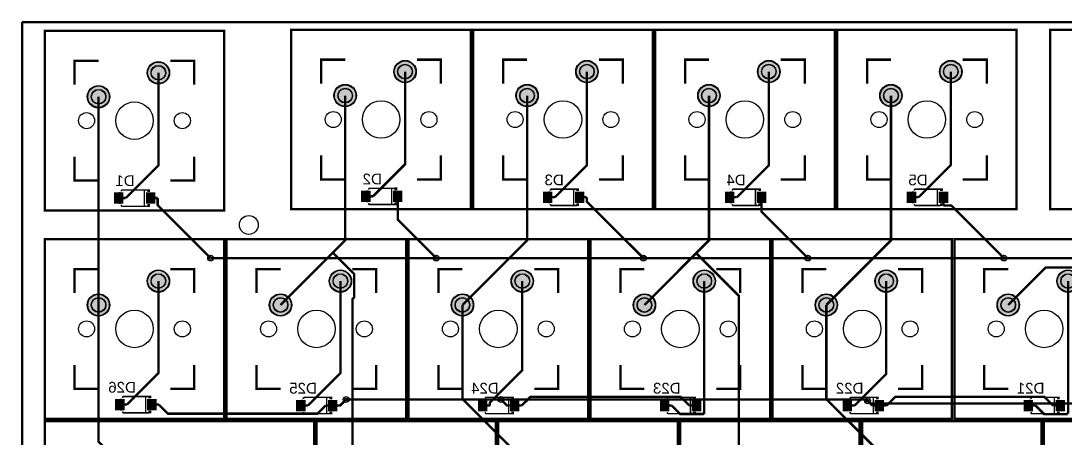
# Model space of a CAD drawing. Header units: millimetres. Extents: x -189 to 128, y -22 to 108.
# Drawn here: x -188.7 to -77.9, y 56.7 to 100.9 of the extents above; entities that cross this region are included whole.
import ezdxf

# ---------------------------------------------------------------- set-up
doc = ezdxf.new("R2010")
doc.units = ezdxf.units.MM
for name, color, linetype, true_color in [('BoardOutLine', 7, 'Continuous', 0xff00ff), ('BottomLayer', 7, 'Continuous', 0x0000ff), ('BottomPasteMaskLayer', 7, 'Continuous', 0x800000), ('BottomSilkLayer', 7, 'Continuous', 0x66cc33), ('BottomSolderMaskLayer', 7, 'Continuous', 0xaa00ff), ('Document', 7, 'Continuous', 0xffffff), ('Hole', 7, 'Continuous', 0x222222), ('Multi-Layer', 7, 'Continuous', 0xc0c0c0), ('TopLayer', 7, 'Continuous', 0xff0000), ('TopSilkLayer', 7, 'Continuous', 0xffcc00), ('TopSolderMaskLayer', 7, 'Continuous', 0x800080)]:
    doc.layers.add(name, color=color, linetype=linetype, true_color=true_color)
doc.styles.get("Standard").update_dxf_attribs({"font": 'arial.ttf'})

msp = doc.modelspace()

# ---------------------------------------------------------------- hatches: boundary and pattern name
at = {"layer": 'BottomLayer'}
for points in [[(-177.83, 82.71), (-178.78, 82.71), (-178.78, 81.56), (-177.83, 81.56)], [(-174.45, 82.71), (-175.4, 82.71), (-175.4, 81.56), (-174.45, 81.56)], [(-151.6, 82.89), (-152.55, 82.89), (-152.55, 81.74), (-151.6, 81.74)], [(-148.22, 82.89), (-149.17, 82.89), (-149.17, 81.74), (-148.22, 81.74)], [(-132.3, 82.79), (-133.25, 82.79), (-133.25, 81.64), (-132.3, 81.64)], [(-128.92, 82.79), (-129.87, 82.79), (-129.87, 81.64), (-128.92, 81.64)], [(-113, 82.79), (-113.95, 82.79), (-113.95, 81.64), (-113, 81.64)], [(-109.62, 82.79), (-110.57, 82.79), (-110.57, 81.64), (-109.62, 81.64)], [(-93.7, 82.79), (-94.65, 82.79), (-94.65, 81.64), (-93.7, 81.64)], [(-90.32, 82.79), (-91.27, 82.79), (-91.27, 81.64), (-90.32, 81.64)], [(-177.7, 60.79), (-178.65, 60.79), (-178.65, 59.64), (-177.7, 59.64)], [(-174.32, 60.79), (-175.27, 60.79), (-175.27, 59.64), (-174.32, 59.64)], [(-158.5, 60.69), (-159.45, 60.69), (-159.45, 59.54), (-158.5, 59.54)], [(-155.12, 60.69), (-156.07, 60.69), (-156.07, 59.54), (-155.12, 59.54)], [(-139.2, 60.69), (-140.15, 60.69), (-140.15, 59.54), (-139.2, 59.54)], [(-135.82, 60.69), (-136.77, 60.69), (-136.77, 59.54), (-135.82, 59.54)], [(-119.9, 60.69), (-120.85, 60.69), (-120.85, 59.54), (-119.9, 59.54)], [(-116.52, 60.69), (-117.47, 60.69), (-117.47, 59.54), (-116.52, 59.54)], [(-100.5, 60.69), (-101.45, 60.69), (-101.45, 59.54), (-100.5, 59.54)], [(-97.12, 60.69), (-98.07, 60.69), (-98.07, 59.54), (-97.12, 59.54)], [(-81.3, 60.69), (-82.25, 60.69), (-82.25, 59.54), (-81.3, 59.54)], [(-77.92, 60.69), (-78.87, 60.69), (-78.87, 59.54), (-77.92, 59.54)]]:
    msp.add_hatch(color=256, dxfattribs=at).paths.add_polyline_path(points)
at = {"layer": 'BottomPasteMaskLayer'}
for points in [[(-177.83, 82.71), (-178.78, 82.71), (-178.78, 81.56), (-177.83, 81.56)], [(-174.45, 82.71), (-175.4, 82.71), (-175.4, 81.56), (-174.45, 81.56)], [(-151.6, 82.89), (-152.55, 82.89), (-152.55, 81.74), (-151.6, 81.74)], [(-148.22, 82.89), (-149.17, 82.89), (-149.17, 81.74), (-148.22, 81.74)], [(-132.3, 82.79), (-133.25, 82.79), (-133.25, 81.64), (-132.3, 81.64)], [(-128.92, 82.79), (-129.87, 82.79), (-129.87, 81.64), (-128.92, 81.64)], [(-113, 82.79), (-113.95, 82.79), (-113.95, 81.64), (-113, 81.64)], [(-109.62, 82.79), (-110.57, 82.79), (-110.57, 81.64), (-109.62, 81.64)], [(-93.7, 82.79), (-94.65, 82.79), (-94.65, 81.64), (-93.7, 81.64)], [(-90.32, 82.79), (-91.27, 82.79), (-91.27, 81.64), (-90.32, 81.64)], [(-177.7, 60.79), (-178.65, 60.79), (-178.65, 59.64), (-177.7, 59.64)], [(-174.32, 60.79), (-175.27, 60.79), (-175.27, 59.64), (-174.32, 59.64)], [(-158.5, 60.69), (-159.45, 60.69), (-159.45, 59.54), (-158.5, 59.54)], [(-155.12, 60.69), (-156.07, 60.69), (-156.07, 59.54), (-155.12, 59.54)], [(-139.2, 60.69), (-140.15, 60.69), (-140.15, 59.54), (-139.2, 59.54)], [(-135.82, 60.69), (-136.77, 60.69), (-136.77, 59.54), (-135.82, 59.54)], [(-119.9, 60.69), (-120.85, 60.69), (-120.85, 59.54), (-119.9, 59.54)], [(-116.52, 60.69), (-117.47, 60.69), (-117.47, 59.54), (-116.52, 59.54)], [(-100.5, 60.69), (-101.45, 60.69), (-101.45, 59.54), (-100.5, 59.54)], [(-97.12, 60.69), (-98.07, 60.69), (-98.07, 59.54), (-97.12, 59.54)], [(-81.3, 60.69), (-82.25, 60.69), (-82.25, 59.54), (-81.3, 59.54)], [(-77.92, 60.69), (-78.87, 60.69), (-78.87, 59.54), (-77.92, 59.54)]]:
    msp.add_hatch(color=256, dxfattribs=at).paths.add_polyline_path(points)
at = {"layer": 'BottomSilkLayer'}
for points in [[(-149.05, 83.26), (-149.05, 82.97), (-148.75, 82.97), (-148.75, 83.26)], [(-129.75, 83.16), (-129.75, 82.87), (-129.45, 82.87), (-129.45, 83.16)], [(-110.45, 83.16), (-110.45, 82.87), (-110.15, 82.87), (-110.15, 83.16)], [(-91.15, 83.16), (-91.15, 82.87), (-90.85, 82.87), (-90.85, 83.16)], [(-175.28, 83.08), (-175.28, 82.79), (-174.98, 82.79), (-174.98, 83.08)], [(-175.28, 81.2), (-175.28, 81.49), (-174.98, 81.49), (-174.98, 81.2)], [(-149.05, 81.38), (-149.05, 81.67), (-148.75, 81.67), (-148.75, 81.38)], [(-129.75, 81.28), (-129.75, 81.57), (-129.45, 81.57), (-129.45, 81.28)], [(-110.45, 81.28), (-110.45, 81.57), (-110.15, 81.57), (-110.15, 81.28)], [(-91.15, 81.28), (-91.15, 81.57), (-90.85, 81.57), (-90.85, 81.28)], [(-175.15, 61.16), (-175.15, 60.87), (-174.85, 60.87), (-174.85, 61.16)], [(-155.95, 61.06), (-155.95, 60.77), (-155.65, 60.77), (-155.65, 61.06)], [(-136.65, 61.06), (-136.65, 60.77), (-136.35, 60.77), (-136.35, 61.06)], [(-117.35, 61.06), (-117.35, 60.77), (-117.05, 60.77), (-117.05, 61.06)], [(-97.95, 61.06), (-97.95, 60.77), (-97.65, 60.77), (-97.65, 61.06)], [(-78.75, 61.06), (-78.75, 60.77), (-78.45, 60.77), (-78.45, 61.06)], [(-175.15, 59.28), (-175.15, 59.57), (-174.85, 59.57), (-174.85, 59.28)], [(-155.95, 59.18), (-155.95, 59.47), (-155.65, 59.47), (-155.65, 59.18)], [(-136.65, 59.18), (-136.65, 59.47), (-136.35, 59.47), (-136.35, 59.18)], [(-117.35, 59.18), (-117.35, 59.47), (-117.05, 59.47), (-117.05, 59.18)], [(-97.95, 59.18), (-97.95, 59.47), (-97.65, 59.47), (-97.65, 59.18)], [(-78.75, 59.18), (-78.75, 59.47), (-78.45, 59.47), (-78.45, 59.18)]]:
    msp.add_hatch(color=256, dxfattribs=at).paths.add_polyline_path(points)
at = {"layer": 'BottomSolderMaskLayer'}
for points in [[(-175.28, 95.43, 1), (-172.89, 95.43, 1)], [(-149.12, 95.55, 1), (-146.73, 95.55, 1)], [(-129.81, 95.55, 1), (-127.43, 95.55, 1)], [(-110.51, 95.55, 1), (-108.12, 95.55, 1)], [(-91.21, 95.55, 1), (-88.82, 95.55, 1)], [(-155.47, 93.01, 1), (-153.08, 93.01, 1)], [(-136.16, 93.01, 1), (-133.78, 93.01, 1)], [(-116.86, 93.01, 1), (-114.47, 93.01, 1)], [(-97.56, 93.01, 1), (-95.17, 93.01, 1)], [(-181.63, 92.89, 1), (-179.24, 92.89, 1)], [(-177.81, 82.74), (-178.81, 82.74), (-178.81, 81.54), (-177.81, 81.54)], [(-174.42, 82.74), (-175.42, 82.74), (-175.42, 81.54), (-174.42, 81.54)], [(-151.58, 82.92), (-152.58, 82.92), (-152.58, 81.72), (-151.58, 81.72)], [(-148.19, 82.92), (-149.19, 82.92), (-149.19, 81.72), (-148.19, 81.72)], [(-132.28, 82.82), (-133.28, 82.82), (-133.28, 81.62), (-132.28, 81.62)], [(-128.89, 82.82), (-129.89, 82.82), (-129.89, 81.62), (-128.89, 81.62)], [(-112.98, 82.82), (-113.98, 82.82), (-113.98, 81.62), (-112.98, 81.62)], [(-109.59, 82.82), (-110.59, 82.82), (-110.59, 81.62), (-109.59, 81.62)], [(-93.68, 82.82), (-94.68, 82.82), (-94.68, 81.62), (-93.68, 81.62)], [(-90.29, 82.82), (-91.29, 82.82), (-91.29, 81.62), (-90.29, 81.62)], [(-175.28, 73.33, 1), (-172.89, 73.33, 1)], [(-155.98, 73.33, 1), (-153.59, 73.33, 1)], [(-136.67, 73.33, 1), (-134.28, 73.33, 1)], [(-117.37, 73.33, 1), (-114.98, 73.33, 1)], [(-98.06, 73.33, 1), (-95.68, 73.33, 1)], [(-78.76, 73.33, 1), (-76.37, 73.33, 1)], [(-181.63, 70.79, 1), (-179.24, 70.79, 1)], [(-162.33, 70.79, 1), (-159.94, 70.79, 1)], [(-143.02, 70.79, 1), (-140.63, 70.79, 1)], [(-123.72, 70.79, 1), (-121.33, 70.79, 1)], [(-104.41, 70.79, 1), (-102.03, 70.79, 1)], [(-85.11, 70.79, 1), (-82.72, 70.79, 1)], [(-177.68, 60.82), (-178.68, 60.82), (-178.68, 59.62), (-177.68, 59.62)], [(-174.29, 60.82), (-175.29, 60.82), (-175.29, 59.62), (-174.29, 59.62)], [(-158.48, 60.72), (-159.48, 60.72), (-159.48, 59.52), (-158.48, 59.52)], [(-155.09, 60.72), (-156.09, 60.72), (-156.09, 59.52), (-155.09, 59.52)], [(-139.18, 60.72), (-140.18, 60.72), (-140.18, 59.52), (-139.18, 59.52)], [(-135.79, 60.72), (-136.79, 60.72), (-136.79, 59.52), (-135.79, 59.52)], [(-119.88, 60.72), (-120.88, 60.72), (-120.88, 59.52), (-119.88, 59.52)], [(-116.49, 60.72), (-117.49, 60.72), (-117.49, 59.52), (-116.49, 59.52)], [(-100.48, 60.72), (-101.48, 60.72), (-101.48, 59.52), (-100.48, 59.52)], [(-97.09, 60.72), (-98.09, 60.72), (-98.09, 59.52), (-97.09, 59.52)], [(-81.28, 60.72), (-82.28, 60.72), (-82.28, 59.52), (-81.28, 59.52)], [(-77.89, 60.72), (-78.89, 60.72), (-78.89, 59.52), (-77.89, 59.52)]]:
    msp.add_hatch(color=256, dxfattribs=at).paths.add_polyline_path(points)
at = {"layer": 'Document'}
for points in [[(-178.55, 82.24), (-178.55, 82.05), (-177.79, 82.05), (-177.79, 82.24)], [(-178.27, 82.77), (-178.27, 81.51), (-178.08, 81.51), (-178.08, 82.77)], [(-174.58, 82.23), (-174.58, 82.04), (-175.34, 82.04), (-175.34, 82.23)], [(-152.32, 82.42), (-152.32, 82.23), (-151.56, 82.23), (-151.56, 82.42)], [(-152.03, 82.95), (-152.03, 81.69), (-151.85, 81.69), (-151.85, 82.95)], [(-148.35, 82.41), (-148.35, 82.22), (-149.11, 82.22), (-149.11, 82.41)], [(-133.02, 82.32), (-133.02, 82.13), (-132.26, 82.13), (-132.26, 82.32)], [(-132.73, 82.85), (-132.73, 81.59), (-132.54, 81.59), (-132.54, 82.85)], [(-129.05, 82.31), (-129.05, 82.12), (-129.81, 82.12), (-129.81, 82.31)], [(-113.72, 82.32), (-113.72, 82.13), (-112.96, 82.13), (-112.96, 82.32)], [(-113.43, 82.85), (-113.43, 81.59), (-113.24, 81.59), (-113.24, 82.85)], [(-109.75, 82.31), (-109.75, 82.12), (-110.51, 82.12), (-110.51, 82.31)], [(-94.42, 82.32), (-94.42, 82.13), (-93.66, 82.13), (-93.66, 82.32)], [(-94.13, 82.85), (-94.13, 81.59), (-93.94, 81.59), (-93.94, 82.85)], [(-90.45, 82.31), (-90.45, 82.12), (-91.21, 82.12), (-91.21, 82.31)], [(-178.42, 60.32), (-178.42, 60.13), (-177.66, 60.13), (-177.66, 60.32)], [(-178.13, 60.85), (-178.13, 59.59), (-177.95, 59.59), (-177.95, 60.85)], [(-174.45, 60.31), (-174.45, 60.12), (-175.21, 60.12), (-175.21, 60.31)], [(-159.22, 60.22), (-159.22, 60.03), (-158.46, 60.03), (-158.46, 60.22)], [(-158.93, 60.75), (-158.93, 59.49), (-158.75, 59.49), (-158.75, 60.75)], [(-155.25, 60.21), (-155.25, 60.02), (-156.01, 60.02), (-156.01, 60.21)], [(-139.92, 60.22), (-139.92, 60.03), (-139.16, 60.03), (-139.16, 60.22)], [(-139.63, 60.75), (-139.63, 59.49), (-139.45, 59.49), (-139.45, 60.75)], [(-135.95, 60.21), (-135.95, 60.02), (-136.71, 60.02), (-136.71, 60.21)], [(-120.62, 60.22), (-120.62, 60.03), (-119.86, 60.03), (-119.86, 60.22)], [(-120.33, 60.75), (-120.33, 59.49), (-120.14, 59.49), (-120.14, 60.75)], [(-116.65, 60.21), (-116.65, 60.02), (-117.41, 60.02), (-117.41, 60.21)], [(-101.22, 60.22), (-101.22, 60.03), (-100.46, 60.03), (-100.46, 60.22)], [(-100.93, 60.75), (-100.93, 59.49), (-100.74, 59.49), (-100.74, 60.75)], [(-97.25, 60.21), (-97.25, 60.02), (-98.01, 60.02), (-98.01, 60.21)], [(-82.02, 60.22), (-82.02, 60.03), (-81.26, 60.03), (-81.26, 60.22)], [(-81.73, 60.75), (-81.73, 59.49), (-81.54, 59.49), (-81.54, 60.75)], [(-78.05, 60.21), (-78.05, 60.02), (-78.81, 60.02), (-78.81, 60.21)]]:
    msp.add_hatch(color=256, dxfattribs=at).paths.add_polyline_path(points)
at = {"layer": 'Multi-Layer'}
for points in [[(-175.23, 95.43, 1), (-172.94, 95.43, 1)], [(-149.07, 95.55, 1), (-146.78, 95.55, 1)], [(-129.76, 95.55, 1), (-127.48, 95.55, 1)], [(-110.46, 95.55, 1), (-108.17, 95.55, 1)], [(-91.16, 95.55, 1), (-88.87, 95.55, 1)], [(-181.58, 92.89, 1), (-179.29, 92.89, 1)], [(-155.42, 93.01, 1), (-153.13, 93.01, 1)], [(-136.11, 93.01, 1), (-133.83, 93.01, 1)], [(-116.81, 93.01, 1), (-114.52, 93.01, 1)], [(-97.51, 93.01, 1), (-95.22, 93.01, 1)], [(-175.23, 73.33, 1), (-172.94, 73.33, 1)], [(-155.93, 73.33, 1), (-153.64, 73.33, 1)], [(-136.62, 73.33, 1), (-134.34, 73.33, 1)], [(-117.32, 73.33, 1), (-115.03, 73.33, 1)], [(-98.01, 73.33, 1), (-95.73, 73.33, 1)], [(-78.71, 73.33, 1), (-76.42, 73.33, 1)], [(-181.58, 70.79, 1), (-179.29, 70.79, 1)], [(-162.28, 70.79, 1), (-159.99, 70.79, 1)], [(-142.97, 70.79, 1), (-140.69, 70.79, 1)], [(-123.67, 70.79, 1), (-121.38, 70.79, 1)], [(-104.36, 70.79, 1), (-102.08, 70.79, 1)], [(-85.06, 70.79, 1), (-82.77, 70.79, 1)]]:
    msp.add_hatch(color=256, dxfattribs=at).paths.add_polyline_path(points)
at = {"layer": 'TopSolderMaskLayer'}
for points in [[(-175.28, 95.43, 1), (-172.89, 95.43, 1)], [(-149.12, 95.55, 1), (-146.73, 95.55, 1)], [(-129.81, 95.55, 1), (-127.43, 95.55, 1)], [(-110.51, 95.55, 1), (-108.12, 95.55, 1)], [(-91.21, 95.55, 1), (-88.82, 95.55, 1)], [(-155.47, 93.01, 1), (-153.08, 93.01, 1)], [(-136.16, 93.01, 1), (-133.78, 93.01, 1)], [(-116.86, 93.01, 1), (-114.47, 93.01, 1)], [(-97.56, 93.01, 1), (-95.17, 93.01, 1)], [(-181.63, 92.89, 1), (-179.24, 92.89, 1)], [(-175.28, 73.33, 1), (-172.89, 73.33, 1)], [(-155.98, 73.33, 1), (-153.59, 73.33, 1)], [(-136.67, 73.33, 1), (-134.28, 73.33, 1)], [(-117.37, 73.33, 1), (-114.98, 73.33, 1)], [(-98.06, 73.33, 1), (-95.68, 73.33, 1)], [(-78.76, 73.33, 1), (-76.37, 73.33, 1)], [(-181.63, 70.79, 1), (-179.24, 70.79, 1)], [(-162.33, 70.79, 1), (-159.94, 70.79, 1)], [(-143.02, 70.79, 1), (-140.63, 70.79, 1)], [(-123.72, 70.79, 1), (-121.33, 70.79, 1)], [(-104.41, 70.79, 1), (-102.03, 70.79, 1)], [(-85.11, 70.79, 1), (-82.72, 70.79, 1)]]:
    msp.add_hatch(color=256, dxfattribs=at).paths.add_polyline_path(points)

# ---------------------------------------------------------------- linework, layer by layer
at = {"layer": 'BoardOutLine', "const_width": 0.254}
for points in [[(-36.24, 100.81), (-188.55, 100.81)], [(-188.55, 100.81), (-188.55, -21.69)]]:
    msp.add_lwpolyline(points, dxfattribs=at)
at = {"layer": 'BottomLayer', "const_width": 0.254}
for points in [[(-177.55, 82.14), (-174.09, 85.6), (-174.09, 95.43)], [(-151.32, 82.32), (-147.92, 85.72), (-147.92, 95.55)], [(-132.02, 82.22), (-128.62, 85.62), (-128.62, 95.55)], [(-112.72, 82.22), (-109.32, 85.62), (-109.32, 95.55)], [(-93.42, 82.22), (-90.01, 85.63), (-90.01, 95.55)], [(-154.27, 93.01), (-154.27, 77.65), (-155.59, 76.34)], [(-134.97, 93.01), (-134.97, 77.65), (-141.83, 70.79)], [(-115.67, 93.01), (-115.67, 77.65), (-117.03, 76.29)], [(-96.36, 93.01), (-96.36, 77.65), (-103.22, 70.79)], [(-180.44, 92.89), (-180.44, 70.79)], [(-178.31, 82.14), (-177.55, 82.14)], [(-174.92, 82.14), (-174.17, 82.14)], [(-174.17, 82.14), (-174.17, 81.38), (-168.55, 75.77)], [(-152.08, 82.32), (-151.32, 82.32)], [(-148.69, 82.32), (-148.69, 79.85), (-144.61, 75.77)], [(-132.78, 82.22), (-132.02, 82.22)], [(-129.39, 82.22), (-128.64, 82.22)], [(-128.64, 82.22), (-128.64, 81.77), (-122.63, 75.77)], [(-113.48, 82.22), (-112.72, 82.22)], [(-110.09, 82.22), (-110.09, 80.68), (-105.17, 75.77)], [(-94.18, 82.22), (-93.42, 82.22)], [(-90.79, 82.22), (-90.79, 81.36)], [(-90.79, 81.36), (-89.98, 81.36), (-84.38, 75.77)], [(-155.59, 76.34), (-161.13, 70.79)], [(-151.61, 51.5), (-153.5, 53.39), (-153.5, 71.42), (-153.33, 71.59), (-153.33, 74.08), (-155.59, 76.34)], [(-117.03, 76.29), (-122.52, 70.79)], [(-113.01, 51.49), (-112.49, 52.01), (-112.49, 71.75), (-117.03, 76.29)], [(-76.06, 74.78), (-79.92, 74.78), (-83.92, 70.79)], [(-177.42, 60.22), (-174.09, 63.55), (-174.09, 73.33)], [(-158.22, 60.12), (-154.78, 63.56), (-154.78, 73.33)], [(-135.48, 73.33), (-135.48, 63.86), (-138.92, 60.42), (-138.92, 60.12)], [(-119.62, 60.12), (-118.73, 59.22), (-116.31, 59.22), (-116.17, 59.36), (-116.17, 73.33)], [(-100.22, 60.12), (-96.87, 63.47), (-96.87, 73.33)], [(-77.57, 73.33), (-77.57, 59.35), (-77.71, 59.21), (-80.11, 59.21), (-81.02, 60.12)], [(-175.65, 51.49), (-180.44, 56.27), (-180.44, 70.79)], [(-132.31, 51.5), (-132.52, 51.5), (-141.83, 60.81), (-141.83, 70.79)], [(-93.71, 51.49), (-93.89, 51.49), (-103.22, 60.81), (-103.22, 70.79)], [(-117.75, 60.12), (-118.67, 61.04), (-134.61, 61.04), (-135.54, 60.12)], [(-96.84, 60.12), (-95.91, 61.04), (-80.07, 61.04), (-79.15, 60.12)], [(-178.18, 60.22), (-177.42, 60.22)], [(-174.79, 60.22), (-174.04, 60.22)], [(-174.04, 60.22), (-173.08, 59.26), (-157.2, 59.26), (-156.35, 60.12)], [(-158.98, 60.12), (-158.22, 60.12)], [(-155.97, 60.12), (-156.35, 60.12)], [(-155.97, 60.12), (-155.59, 60.12)], [(-155.59, 60.12), (-154.81, 60.12), (-154.17, 60.76)], [(-139.68, 60.12), (-138.92, 60.12)], [(-137.75, 60.76), (-137.11, 60.12), (-136.29, 60.12)], [(-136.29, 60.12), (-135.54, 60.12)], [(-120.38, 60.12), (-119.62, 60.12)], [(-116.99, 60.12), (-117.75, 60.12)], [(-100.98, 60.12), (-100.22, 60.12)], [(-98.35, 60.12), (-98.84, 60.62)], [(-97.59, 60.12), (-98.35, 60.12)], [(-97.59, 60.12), (-96.84, 60.12)], [(-81.78, 60.12), (-81.02, 60.12)], [(-78.77, 60.12), (-79.15, 60.12)], [(-78.77, 60.12), (-78.39, 60.12)]]:
    msp.add_lwpolyline(points, dxfattribs=at)
at = {"layer": 'BottomSilkLayer', "const_width": 0.152}
for points in [[(-148.98, 83.18), (-151.79, 83.18)], [(-151.79, 83.18), (-151.79, 83.02)], [(-149.33, 83.18), (-149.33, 81.45)], [(-129.68, 83.08), (-132.49, 83.08)], [(-132.49, 83.08), (-132.49, 82.92)], [(-130.03, 83.08), (-130.03, 81.35)], [(-110.38, 83.08), (-113.19, 83.08)], [(-113.19, 83.08), (-113.19, 82.92)], [(-110.73, 83.08), (-110.73, 81.35)], [(-91.08, 83.08), (-93.89, 83.08)], [(-93.89, 83.08), (-93.89, 82.92)], [(-91.43, 83.08), (-91.43, 81.35)], [(-175.21, 83), (-178.02, 83)], [(-178.02, 83), (-178.02, 82.84)], [(-175.57, 83), (-175.57, 81.27)], [(-178.02, 81.27), (-178.02, 81.44)], [(-175.21, 81.27), (-178.02, 81.27)], [(-151.79, 81.45), (-151.79, 81.62)], [(-148.98, 81.45), (-151.79, 81.45)], [(-132.49, 81.35), (-132.49, 81.52)], [(-129.68, 81.35), (-132.49, 81.35)], [(-113.19, 81.35), (-113.19, 81.52)], [(-110.38, 81.35), (-113.19, 81.35)], [(-93.89, 81.35), (-93.89, 81.52)], [(-91.08, 81.35), (-93.89, 81.35)], [(-175.08, 61.08), (-177.89, 61.08)], [(-177.89, 61.08), (-177.89, 60.92)], [(-175.43, 61.08), (-175.43, 59.35)], [(-155.88, 60.98), (-158.69, 60.98)], [(-158.69, 60.98), (-158.69, 60.82)], [(-156.23, 60.98), (-156.23, 59.25)], [(-136.58, 60.98), (-139.39, 60.98)], [(-139.39, 60.98), (-139.39, 60.82)], [(-136.93, 60.98), (-136.93, 59.25)], [(-117.28, 60.98), (-120.09, 60.98)], [(-120.09, 60.98), (-120.09, 60.82)], [(-117.63, 60.98), (-117.63, 59.25)], [(-97.88, 60.98), (-100.69, 60.98)], [(-100.69, 60.98), (-100.69, 60.82)], [(-98.23, 60.98), (-98.23, 59.25)], [(-78.68, 60.98), (-81.49, 60.98)], [(-81.49, 60.98), (-81.49, 60.82)], [(-79.03, 60.98), (-79.03, 59.25)], [(-177.89, 59.35), (-177.89, 59.52)], [(-175.08, 59.35), (-177.89, 59.35)], [(-158.69, 59.25), (-158.69, 59.42)], [(-155.88, 59.25), (-158.69, 59.25)], [(-139.39, 59.25), (-139.39, 59.42)], [(-136.58, 59.25), (-139.39, 59.25)], [(-120.09, 59.25), (-120.09, 59.42)], [(-117.28, 59.25), (-120.09, 59.25)], [(-100.69, 59.25), (-100.69, 59.42)], [(-97.88, 59.25), (-100.69, 59.25)], [(-81.49, 59.25), (-81.49, 59.42)], [(-78.68, 59.25), (-81.49, 59.25)]]:
    msp.add_lwpolyline(points, dxfattribs=at)
at = {"layer": 'BottomSolderMaskLayer'}
for centre, radius in [((-174.09, 95.43), 1.19), ((-147.92, 95.55), 1.19), ((-128.62, 95.55), 1.19), ((-109.32, 95.55), 1.19), ((-90.01, 95.55), 1.19), ((-174.09, 95.43), 0.783), ((-147.92, 95.55), 0.783), ((-128.62, 95.55), 0.783), ((-109.32, 95.55), 0.783), ((-90.01, 95.55), 0.783), ((-154.27, 93.01), 1.19), ((-134.97, 93.01), 1.19), ((-115.67, 93.01), 1.19), ((-96.36, 93.01), 1.19), ((-180.44, 92.89), 1.19), ((-180.44, 92.89), 0.783), ((-154.27, 93.01), 0.783), ((-134.97, 93.01), 0.783), ((-115.67, 93.01), 0.783), ((-96.36, 93.01), 0.783), ((-174.09, 73.33), 1.19), ((-154.78, 73.33), 1.19), ((-135.48, 73.33), 1.19), ((-116.17, 73.33), 1.19), ((-96.87, 73.33), 1.19), ((-77.57, 73.33), 1.19), ((-174.09, 73.33), 0.783), ((-154.78, 73.33), 0.783), ((-135.48, 73.33), 0.783), ((-116.17, 73.33), 0.783), ((-96.87, 73.33), 0.783), ((-77.57, 73.33), 0.783), ((-180.44, 70.79), 1.19), ((-180.44, 70.79), 0.783), ((-161.13, 70.79), 1.19), ((-161.13, 70.79), 0.783), ((-141.83, 70.79), 1.19), ((-141.83, 70.79), 0.783), ((-122.52, 70.79), 1.19), ((-122.52, 70.79), 0.783), ((-103.22, 70.79), 1.19), ((-103.22, 70.79), 0.783), ((-83.92, 70.79), 1.19), ((-83.92, 70.79), 0.783)]:
    msp.add_circle(centre, radius, dxfattribs=at)
at = {"layer": 'Document', "const_width": 0.254}
for points in [[(-186.15, 99.87), (-167.1, 99.87), (-167.1, 80.82), (-186.15, 80.82), (-186.15, 99.87)], [(-159.99, 100), (-140.94, 100), (-140.94, 80.95), (-159.99, 80.95), (-159.99, 100)], [(-140.69, 100), (-121.64, 100), (-121.64, 80.95), (-140.69, 80.95), (-140.69, 100)], [(-121.38, 100), (-102.33, 100), (-102.33, 80.95), (-121.38, 80.95), (-121.38, 100)], [(-102.08, 100), (-83.03, 100), (-83.03, 80.95), (-102.08, 80.95), (-102.08, 100)], [(-79.47, 100), (-60.42, 100), (-60.42, 80.95), (-79.47, 80.95), (-79.47, 100)], [(-186.15, 77.77), (-167.1, 77.77), (-167.1, 58.72), (-186.15, 58.72), (-186.15, 77.77)], [(-166.85, 77.77), (-147.8, 77.77), (-147.8, 58.72), (-166.85, 58.72), (-166.85, 77.77)], [(-147.54, 77.77), (-128.49, 77.77), (-128.49, 58.72), (-147.54, 58.72), (-147.54, 77.77)], [(-128.24, 77.77), (-109.19, 77.77), (-109.19, 58.72), (-128.24, 58.72), (-128.24, 77.77)], [(-108.94, 77.77), (-89.89, 77.77), (-89.89, 58.72), (-108.94, 58.72), (-108.94, 77.77)], [(-89.63, 77.77), (-70.58, 77.77), (-70.58, 58.72), (-89.63, 58.72), (-89.63, 77.77)], [(-186.13, 58.47), (-157.55, 58.47), (-157.55, 39.42), (-186.13, 39.42), (-186.13, 58.47)], [(-157.32, 58.48), (-138.27, 58.48), (-138.27, 39.43), (-157.32, 39.43), (-157.32, 58.48)], [(-138.03, 58.48), (-118.98, 58.48), (-118.98, 39.43), (-138.03, 39.43), (-138.03, 58.48)], [(-118.73, 58.47), (-99.68, 58.47), (-99.68, 39.42), (-118.73, 39.42), (-118.73, 58.47)], [(-99.43, 58.47), (-80.38, 58.47), (-80.38, 39.42), (-99.43, 39.42), (-99.43, 58.47)], [(-80.13, 58.47), (-61.08, 58.47), (-61.08, 39.42), (-80.13, 39.42), (-80.13, 58.47)]]:
    msp.add_lwpolyline(points, close=True, dxfattribs=at)
at = {"layer": 'Hole'}
for centre in [(-168.55, 75.77), (-144.61, 75.77), (-122.63, 75.77), (-105.17, 75.77), (-84.38, 75.77), (-154.17, 60.76), (-137.75, 60.76), (-98.84, 60.62)]:
    msp.add_circle(centre, 0.153, dxfattribs=at)
at = {"layer": 'Multi-Layer'}
for centre, radius in [((-174.09, 95.43), 1.14), ((-147.92, 95.55), 1.14), ((-128.62, 95.55), 1.14), ((-109.32, 95.55), 1.14), ((-90.01, 95.55), 1.14), ((-174.09, 95.43), 0.749), ((-147.92, 95.55), 0.749), ((-128.62, 95.55), 0.749), ((-109.32, 95.55), 0.749), ((-90.01, 95.55), 0.749), ((-180.44, 92.89), 1.14), ((-180.44, 92.89), 0.749), ((-154.27, 93.01), 1.14), ((-154.27, 93.01), 0.749), ((-134.97, 93.01), 1.14), ((-134.97, 93.01), 0.749), ((-115.67, 93.01), 1.14), ((-115.67, 93.01), 0.749), ((-96.36, 93.01), 1.14), ((-96.36, 93.01), 0.749), ((-176.63, 90.35), 1.99), ((-150.46, 90.47), 1.99), ((-131.16, 90.47), 1.99), ((-111.86, 90.47), 1.99), ((-92.55, 90.47), 1.99), ((-181.71, 90.35), 0.851), ((-171.55, 90.35), 0.851), ((-155.54, 90.47), 0.851), ((-145.38, 90.47), 0.851), ((-136.24, 90.47), 0.851), ((-126.08, 90.47), 0.851), ((-116.94, 90.47), 0.851), ((-106.78, 90.47), 0.851), ((-97.63, 90.47), 0.851), ((-87.47, 90.47), 0.851), ((-164.5, 79.28), 1), ((-168.55, 75.77), 0.305), ((-144.61, 75.77), 0.305), ((-122.63, 75.77), 0.305), ((-105.17, 75.77), 0.305), ((-84.38, 75.77), 0.305), ((-174.09, 73.33), 1.14), ((-154.78, 73.33), 1.14), ((-135.48, 73.33), 1.14), ((-116.17, 73.33), 1.14), ((-96.87, 73.33), 1.14), ((-77.57, 73.33), 1.14), ((-174.09, 73.33), 0.749), ((-154.78, 73.33), 0.749), ((-135.48, 73.33), 0.749), ((-116.17, 73.33), 0.749), ((-96.87, 73.33), 0.749), ((-77.57, 73.33), 0.749), ((-180.44, 70.79), 1.14), ((-180.44, 70.79), 0.749), ((-161.13, 70.79), 1.14), ((-161.13, 70.79), 0.749), ((-141.83, 70.79), 1.14), ((-141.83, 70.79), 0.749), ((-122.52, 70.79), 1.14), ((-122.52, 70.79), 0.749), ((-103.22, 70.79), 1.14), ((-103.22, 70.79), 0.749), ((-83.92, 70.79), 1.14), ((-83.92, 70.79), 0.749), ((-176.63, 68.25), 1.99), ((-157.32, 68.25), 1.99), ((-138.02, 68.25), 1.99), ((-118.71, 68.25), 1.99), ((-99.41, 68.25), 1.99), ((-80.11, 68.25), 1.99), ((-181.71, 68.25), 0.851), ((-171.55, 68.25), 0.851), ((-162.4, 68.25), 0.851), ((-152.24, 68.25), 0.851), ((-143.1, 68.25), 0.851), ((-132.94, 68.25), 0.851), ((-123.79, 68.25), 0.851), ((-113.63, 68.25), 0.851), ((-104.49, 68.25), 0.851), ((-94.33, 68.25), 0.851), ((-85.19, 68.25), 0.851), ((-154.17, 60.76), 0.305), ((-137.75, 60.76), 0.305), ((-98.84, 60.62), 0.305)]:
    msp.add_circle(centre, radius, dxfattribs=at)
at = {"layer": 'TopLayer', "const_width": 0.254}
for points in [[(-144.61, 75.77), (-168.55, 75.77)], [(-122.63, 75.77), (-144.61, 75.77)], [(-105.17, 75.77), (-122.63, 75.77)], [(-84.38, 75.77), (-105.17, 75.77)], [(-65.23, 75.77), (-84.38, 75.77)], [(-154.17, 60.76), (-137.75, 60.76)], [(-137.75, 60.76), (-98.99, 60.76), (-98.84, 60.62)], [(-59.94, 60.33), (-98.55, 60.33), (-98.84, 60.62)]]:
    msp.add_lwpolyline(points, dxfattribs=at)
at = {"layer": 'TopSilkLayer', "const_width": 0.254}
for points in [[(-182.98, 94.16), (-182.98, 96.7), (-180.44, 96.7)], [(-170.28, 94.16), (-170.28, 96.7), (-172.82, 96.7)], [(-156.81, 94.28), (-156.81, 96.82), (-154.27, 96.82)], [(-144.11, 94.28), (-144.11, 96.82), (-146.65, 96.82)], [(-137.51, 94.28), (-137.51, 96.82), (-134.97, 96.82)], [(-124.81, 94.28), (-124.81, 96.82), (-127.35, 96.82)], [(-118.21, 94.28), (-118.21, 96.82), (-115.67, 96.82)], [(-105.51, 94.28), (-105.51, 96.82), (-108.05, 96.82)], [(-98.9, 94.28), (-98.9, 96.82), (-96.36, 96.82)], [(-86.2, 94.28), (-86.2, 96.82), (-88.74, 96.82)], [(-182.98, 86.54), (-182.98, 84), (-180.44, 84)], [(-172.82, 84), (-170.28, 84), (-170.28, 86.54)], [(-156.81, 86.66), (-156.81, 84.12), (-154.27, 84.12)], [(-146.65, 84.12), (-144.11, 84.12), (-144.11, 86.66)], [(-137.51, 86.66), (-137.51, 84.12), (-134.97, 84.12)], [(-127.35, 84.12), (-124.81, 84.12), (-124.81, 86.66)], [(-118.21, 86.66), (-118.21, 84.12), (-115.67, 84.12)], [(-108.05, 84.12), (-105.51, 84.12), (-105.51, 86.66)], [(-98.9, 86.66), (-98.9, 84.12), (-96.36, 84.12)], [(-88.74, 84.12), (-86.2, 84.12), (-86.2, 86.66)], [(-182.98, 72.06), (-182.98, 74.6), (-180.44, 74.6)], [(-170.28, 72.06), (-170.28, 74.6), (-172.82, 74.6)], [(-163.67, 72.06), (-163.67, 74.6), (-161.13, 74.6)], [(-150.97, 72.06), (-150.97, 74.6), (-153.51, 74.6)], [(-144.37, 72.06), (-144.37, 74.6), (-141.83, 74.6)], [(-131.67, 72.06), (-131.67, 74.6), (-134.21, 74.6)], [(-125.06, 72.06), (-125.06, 74.6), (-122.52, 74.6)], [(-112.36, 72.06), (-112.36, 74.6), (-114.9, 74.6)], [(-105.76, 72.06), (-105.76, 74.6), (-103.22, 74.6)], [(-93.06, 72.06), (-93.06, 74.6), (-95.6, 74.6)], [(-86.46, 72.06), (-86.46, 74.6), (-83.92, 74.6)], [(-182.98, 64.44), (-182.98, 61.9), (-180.44, 61.9)], [(-172.82, 61.9), (-170.28, 61.9), (-170.28, 64.44)], [(-163.67, 64.44), (-163.67, 61.9), (-161.13, 61.9)], [(-153.51, 61.9), (-150.97, 61.9), (-150.97, 64.44)], [(-144.37, 64.44), (-144.37, 61.9), (-141.83, 61.9)], [(-134.21, 61.9), (-131.67, 61.9), (-131.67, 64.44)], [(-125.06, 64.44), (-125.06, 61.9), (-122.52, 61.9)], [(-114.9, 61.9), (-112.36, 61.9), (-112.36, 64.44)], [(-105.76, 64.44), (-105.76, 61.9), (-103.22, 61.9)], [(-95.6, 61.9), (-93.06, 61.9), (-93.06, 64.44)], [(-86.46, 64.44), (-86.46, 61.9), (-83.92, 61.9)]]:
    msp.add_lwpolyline(points, dxfattribs=at)
at = {"layer": 'TopSolderMaskLayer'}
for centre, radius in [((-174.09, 95.43), 1.19), ((-147.92, 95.55), 1.19), ((-128.62, 95.55), 1.19), ((-109.32, 95.55), 1.19), ((-90.01, 95.55), 1.19), ((-174.09, 95.43), 0.783), ((-147.92, 95.55), 0.783), ((-128.62, 95.55), 0.783), ((-109.32, 95.55), 0.783), ((-90.01, 95.55), 0.783), ((-154.27, 93.01), 1.19), ((-134.97, 93.01), 1.19), ((-115.67, 93.01), 1.19), ((-96.36, 93.01), 1.19), ((-180.44, 92.89), 1.19), ((-180.44, 92.89), 0.783), ((-154.27, 93.01), 0.783), ((-134.97, 93.01), 0.783), ((-115.67, 93.01), 0.783), ((-96.36, 93.01), 0.783), ((-174.09, 73.33), 1.19), ((-154.78, 73.33), 1.19), ((-135.48, 73.33), 1.19), ((-116.17, 73.33), 1.19), ((-96.87, 73.33), 1.19), ((-77.57, 73.33), 1.19), ((-174.09, 73.33), 0.783), ((-154.78, 73.33), 0.783), ((-135.48, 73.33), 0.783), ((-116.17, 73.33), 0.783), ((-96.87, 73.33), 0.783), ((-77.57, 73.33), 0.783), ((-180.44, 70.79), 1.19), ((-180.44, 70.79), 0.783), ((-161.13, 70.79), 1.19), ((-161.13, 70.79), 0.783), ((-141.83, 70.79), 1.19), ((-141.83, 70.79), 0.783), ((-122.52, 70.79), 1.19), ((-122.52, 70.79), 0.783), ((-103.22, 70.79), 1.19), ((-103.22, 70.79), 0.783), ((-83.92, 70.79), 1.19), ((-83.92, 70.79), 0.783)]:
    msp.add_circle(centre, radius, dxfattribs=at)

# ---------------------------------------------------------------- texts
at = {"layer": 'BottomSilkLayer', "text_generation_flag": 2}
for s, p in [('D1', (-176.61, 83.41)), ('D2', (-150.38, 83.59)), ('D3', (-131.08, 83.49)), ('D4', (-111.78, 83.49)), ('D5', (-92.48, 83.49)), ('D26', (-176.48, 61.49)), ('D25', (-157.28, 61.39)), ('D24', (-137.98, 61.39)), ('D23', (-118.68, 61.39)), ('D22', (-99.28, 61.39)), ('D21', (-80.08, 61.39))]:
    msp.add_text(s, height=1.143, dxfattribs=at).set_placement(p)

doc.saveas('drawing.dxf')
